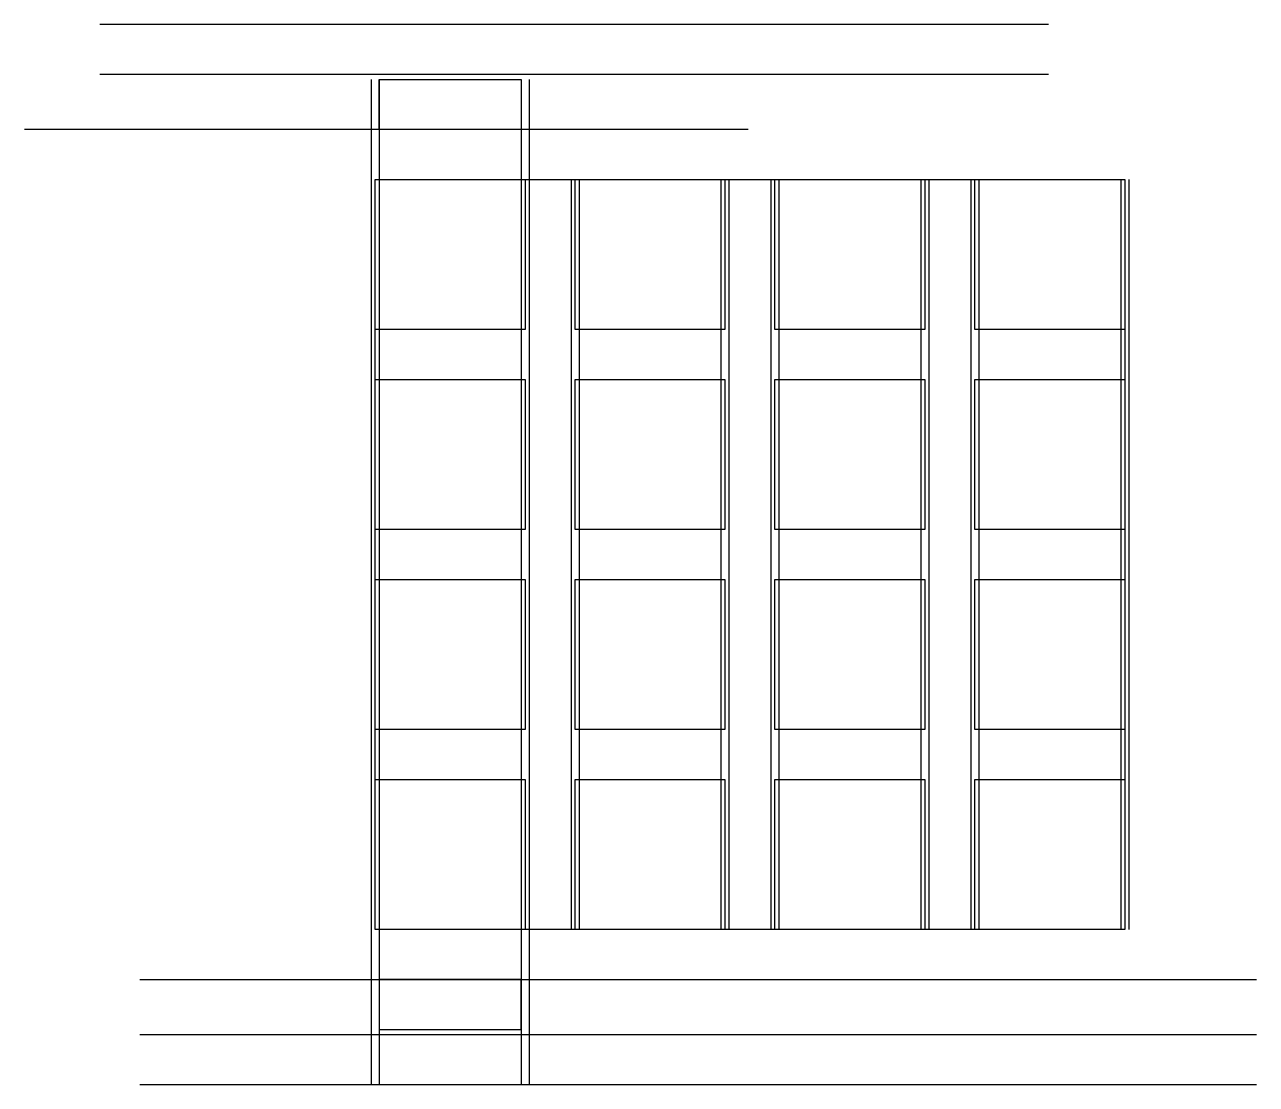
# Model space of a CAD drawing. Header units: millimetres. Extents: x -70 to 176, y -31 to 181.
import ezdxf

# ---------------------------------------------------------------- set-up
doc = ezdxf.new("R2010")
doc.units = ezdxf.units.MM
for name, color, linetype in [('endblocks', 7, 'Continuous'), ('light', 2, 'Continuous'), ('middle', 7, 'Continuous'), ('middle_shelf', 7, 'Continuous'), ('pcbs', 7, 'Continuous'), ('substrates', 7, 'Continuous')]:
    doc.layers.add(name, color=color, linetype=linetype)

msp = doc.modelspace()

# ---------------------------------------------------------------- linework, layer by layer
at = {"layer": 'endblocks'}
for points in [[(0.8, 160), (0.8, 170), (29.2, 170), (29.2, 160)], [(0.8, -10), (0.8, -20), (29.2, -20), (29.2, -10)]]:
    msp.add_lwpolyline(points, close=True, dxfattribs=at)
at = {"layer": 'light'}
msp.add_lwpolyline([(0, 0), (0, 150), (150, 150), (150, 0)], close=True, dxfattribs=at)
at = {"layer": 'middle'}
for p, q in [((134.73, 181), (-55.09, 181)), ((134.73, 171), (-55.09, 171)), ((-47.12, -21), (176.33, -21)), ((-47.12, -31), (176.33, -31))]:
    msp.add_line(p, q, dxfattribs=at)
at = {"layer": 'middle_shelf'}
for p, q in [((74.64, 160), (-70.14, 160)), ((-47.12, -10), (176.33, -10))]:
    msp.add_line(p, q, dxfattribs=at)
at = {"layer": 'pcbs'}
for p, q in [((-0.8, 170), (-0.8, -31)), ((0.8, 170), (0.8, -31)), ((29.2, 170), (29.2, -31)), ((30.8, 170), (30.8, -31)), ((39.2, 150), (39.2, 0)), ((40.8, 150), (40.8, 0)), ((69.2, 150), (69.2, 0)), ((70.8, 150), (70.8, 0)), ((79.2, 150), (79.2, 0)), ((80.8, 150), (80.8, 0)), ((109.2, 150), (109.2, 0)), ((110.8, 150), (110.8, 0)), ((119.2, 150), (119.2, 0)), ((120.8, 150), (120.8, 0)), ((149.2, 150), (149.2, 0)), ((150.8, 150), (150.8, 0))]:
    msp.add_line(p, q, dxfattribs=at)
at = {"layer": 'substrates'}
for points in [[(0, 120), (0, 150), (30, 150), (30, 120)], [(40, 120), (40, 150), (70, 150), (70, 120)], [(80, 120), (80, 150), (110, 150), (110, 120)], [(120, 120), (120, 150), (150, 150), (150, 120)], [(0, 80), (0, 110), (30, 110), (30, 80)], [(40, 80), (40, 110), (70, 110), (70, 80)], [(80, 80), (80, 110), (110, 110), (110, 80)], [(120, 80), (120, 110), (150, 110), (150, 80)], [(0, 40), (0, 70), (30, 70), (30, 40)], [(40, 40), (40, 70), (70, 70), (70, 40)], [(80, 40), (80, 70), (110, 70), (110, 40)], [(120, 40), (120, 70), (150, 70), (150, 40)], [(0, 0), (0, 30), (30, 30), (30, 0)], [(40, 0), (40, 30), (70, 30), (70, 0)], [(80, 0), (80, 30), (110, 30), (110, 0)], [(120, 0), (120, 30), (150, 30), (150, 0)]]:
    msp.add_lwpolyline(points, close=True, dxfattribs=at)

doc.saveas('drawing.dxf')
